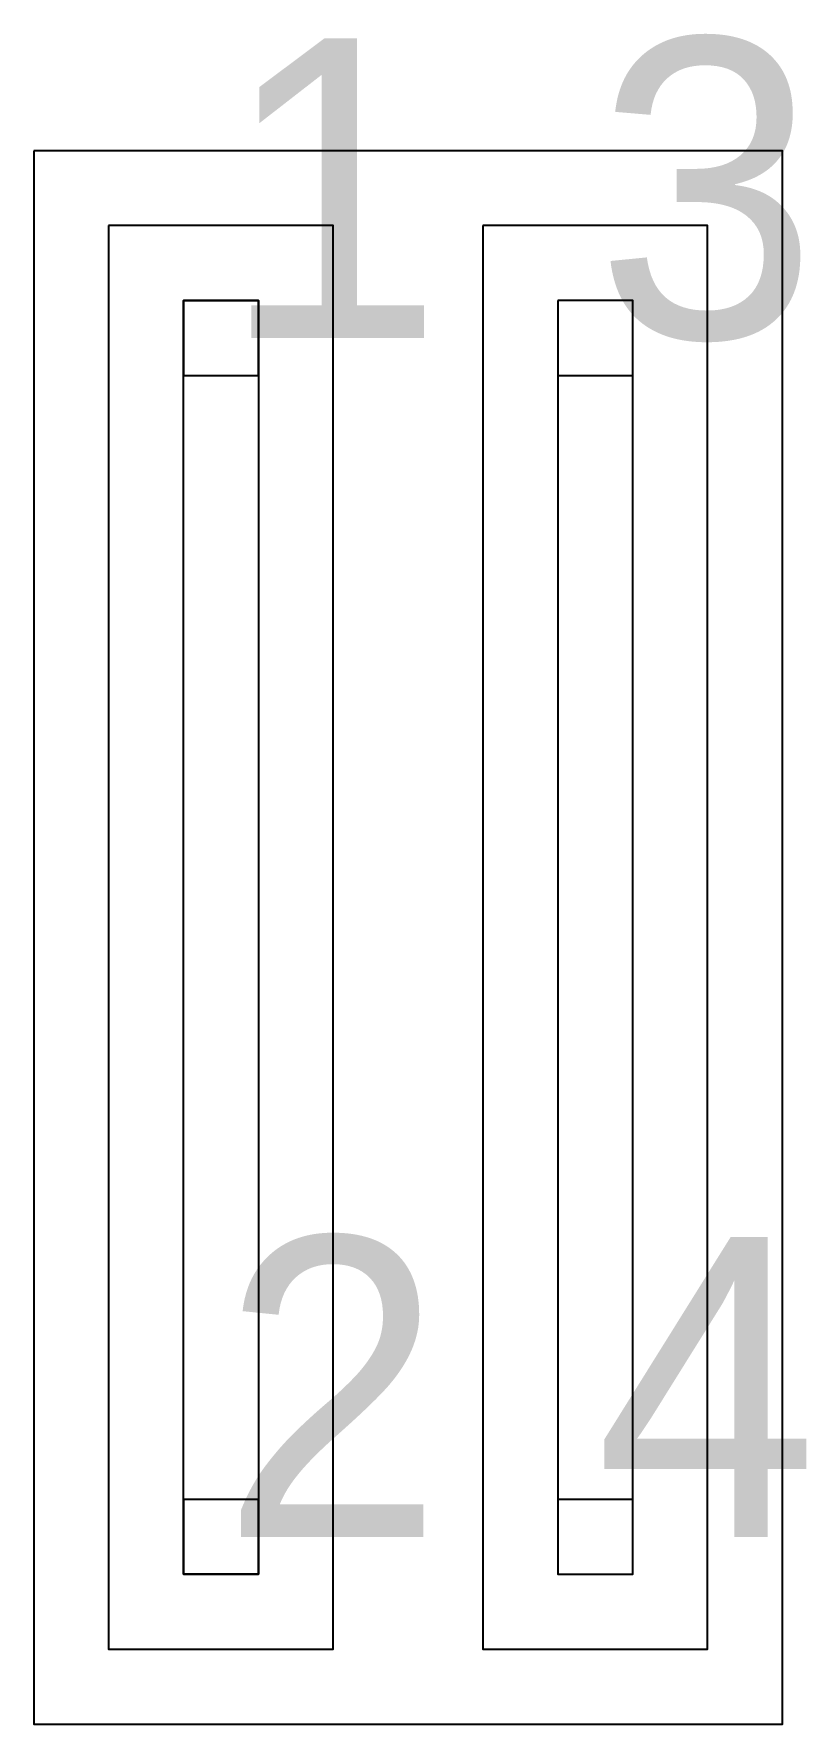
# Model space of a CAD drawing. Extents: x 20 to 72, y 25 to 138.
import ezdxf

# ---------------------------------------------------------------- set-up
doc = ezdxf.new("R2010")
doc.units = 0
doc.linetypes.add('DASHED', pattern=[0])
for name, color, linetype in [('M0', 2, 'CONTINUOUS'), ('M1', 1, 'CONTINUOUS'), ('M2', 5, 'CONTINUOUS'), ('TERM', 2, 'DASHED')]:
    doc.layers.add(name, color=color, linetype=linetype)

msp = doc.modelspace()

# ---------------------------------------------------------------- linework, layer by layer
at = {"layer": 'M0', "color": 0}
msp.add_lwpolyline([(20, 130), (20, 25), (70, 25), (70, 130)], close=True, dxfattribs=at)
at = {"layer": 'M1', "color": 0}
for points in [[(50, 125), (50, 30), (65, 30), (65, 125)], [(30, 35), (30, 120), (35, 120), (35, 35)]]:
    msp.add_lwpolyline(points, close=True, dxfattribs=at)
at = {"layer": 'M2', "color": 0}
for points in [[(25, 125), (25, 30), (40, 30), (40, 125)], [(55, 120), (55, 35), (60, 35), (60, 120)]]:
    msp.add_lwpolyline(points, close=True, dxfattribs=at)
at = {"layer": 'TERM', "color": 0}
for points in [[(30, 120), (30, 115), (35, 115), (35, 120)], [(55, 120), (55, 115), (60, 115), (60, 120)], [(30, 40), (30, 35), (35, 35), (35, 40)], [(55, 40), (55, 35), (60, 35), (60, 40)]]:
    msp.add_lwpolyline(points, close=True, dxfattribs=at)

# ---------------------------------------------------------------- texts
for s, p in [('3', (57.5, 117.5)), ('1', (32.5, 117.5)), ('2', (32.5, 37.5)), ('4', (57.5, 37.5))]:
    msp.add_text(s, height=20, dxfattribs=at).set_placement(p)

doc.saveas('drawing.dxf')
